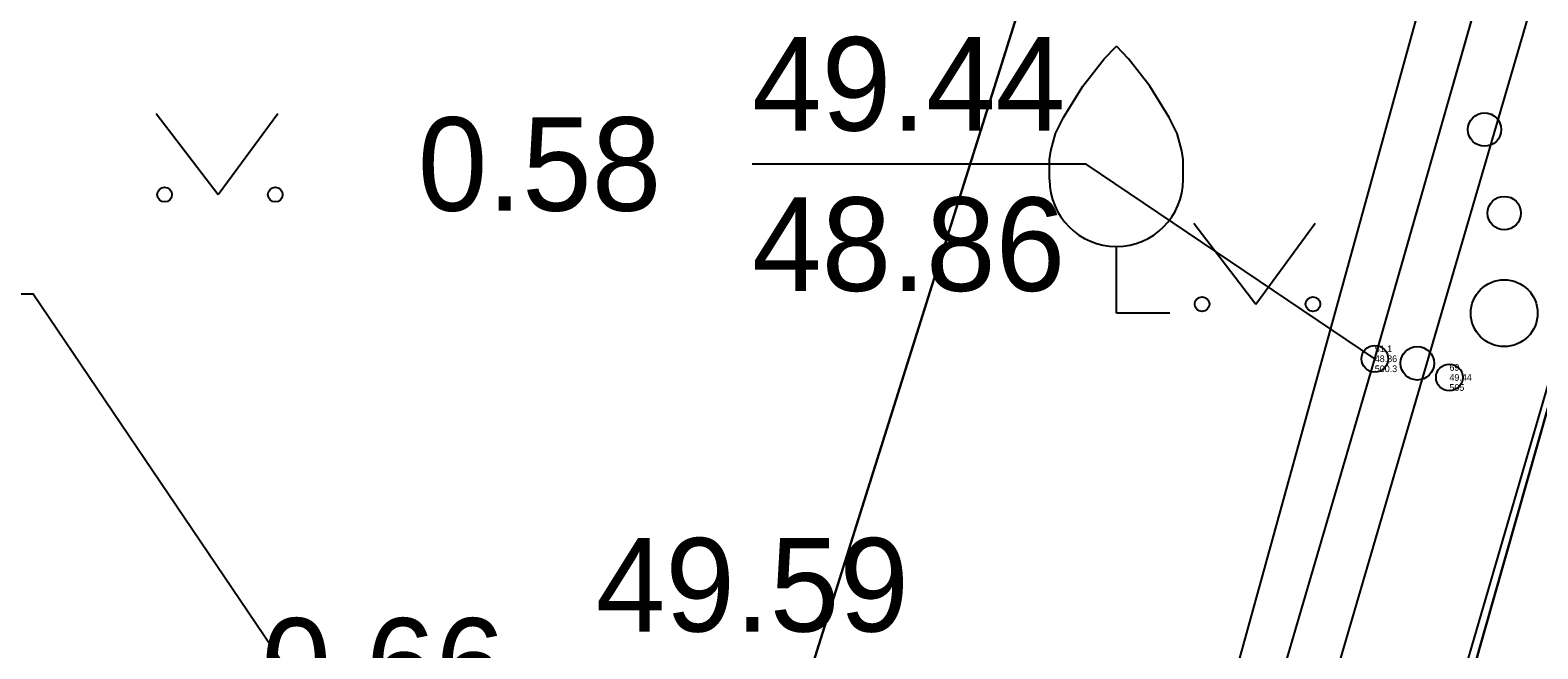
# Model space of a CAD drawing. Extents: x 643892 to 643987, y 6457607 to 6457747.
# Drawn here: x 643932.86 to 643944.13, y 6457677.86 to 6457682.49 of the extents above; entities that cross this region are included whole.
import ezdxf

# ---------------------------------------------------------------- set-up
doc = ezdxf.new("R2010")
doc.units = 0
for name, color, linetype in [('ABIJOONIS', 7, 'Continuous'), ('AED', 7, 'Continuous'), ('HALJASTUS', 7, 'Continuous'), ('KOORDPUNKT', 7, 'Continuous'), ('MOOTKOOD', 7, 'Continuous'), ('MOOTKORG-EH2000', 7, 'Continuous'), ('MOOTMPUNKT', 7, 'Continuous'), ('MOOTNR', 7, 'Continuous'), ('MOOTPIIR', 7, 'Continuous'), ('MPKAABEL', 7, 'Continuous'), ('PIIR', 7, 'Continuous'), ('PUU', 7, 'Continuous')]:
    doc.layers.add(name, color=color, linetype=linetype)

msp = doc.modelspace()

# ---------------------------------------------------------------- linework, layer by layer
at = {"layer": 'ABIJOONIS'}
msp.add_lwpolyline([(643913.262, 6457680.518), (643932.879, 6457680.518), (643939.846, 6457670.204)], dxfattribs=at)
at = {"layer": 'AED'}
msp.add_lwpolyline([(643950.369, 6457700.695), (643947.898, 6457692.153), (643945.122, 6457682.982), (643942.47, 6457673.87), (643940.467, 6457666.734)], dxfattribs=at)
at = {"layer": 'HALJASTUS'}
for p, q in [((643933.798, 6457681.869), (643934.262, 6457681.262)), ((643934.262, 6457681.262), (643934.707, 6457681.869)), ((643941.559, 6457681.049), (643942.022, 6457680.442)), ((643942.022, 6457680.442), (643942.468, 6457681.049))]:
    msp.add_line(p, q, dxfattribs=at)
for centre in [(643933.861, 6457681.262), (643934.689, 6457681.262), (643941.621, 6457680.442), (643942.45, 6457680.442)]:
    msp.add_circle(centre, 0.055, dxfattribs=at)
at = {"layer": 'KOORDPUNKT'}
msp.add_lwpolyline([(643942.913, 6457680.033), (643940.755, 6457681.491), (643938.255, 6457681.491)], dxfattribs=at)
at = {"layer": 'MOOTMPUNKT'}
for centre in [(643942.913, 6457680.033), (643943.471, 6457679.893)]:
    msp.add_circle(centre, 0.1, dxfattribs=at)
at = {"layer": 'MOOTPIIR'}
msp.add_lwpolyline([(643949.746, 6457699.542), (643948.337, 6457699.627), (643947.858, 6457698.706), (643945.295, 6457690.095), (643941.632, 6457676.816), (643939.904, 6457671.163), (643939.36, 6457670.299), (643939.022, 6457670.374), (643938.721, 6457671.257), (643937.876, 6457671.595), (643937.2, 6457671.369), (643936.88, 6457670.862), (643936.711, 6457670.299), (643936.88, 6457669.548), (643937.744, 6457669.097), (643938.721, 6457669.454), (643938.928, 6457669.604), (643939.547, 6457669.566), (643940.111, 6457669.923), (643941.858, 6457675.051), (643946.422, 6457690.677), (643948.394, 6457697.983), (643948.619, 6457698.838), (643949.793, 6457698.791)], close=True, dxfattribs=at)
at = {"layer": 'MPKAABEL'}
for points in [[(643937.887, 6457670.353), (643939.391, 6457669.915), (643939.928, 6457670.255), (643940.527, 6457672.082), (643941.583, 6457675.48), (643942.913, 6457680.033), (643946.762, 6457693.508), (643948.037, 6457698.012), (643948.312, 6457698.893), (643948.786, 6457699.263), (643949.568, 6457699.166)], [(643940.046, 6457670.616), (643940.527, 6457672.082), (643941.583, 6457675.48), (643942.913, 6457680.033), (643946.252, 6457691.723)]]:
    msp.add_lwpolyline(points, dxfattribs=at)
at = {"layer": 'PIIR'}
msp.add_lwpolyline([(643962.564, 6457743.953), (643962.06, 6457742.49), (643940.29, 6457665.88), (643933.9, 6457641.68), (643931.982, 6457631.313)], dxfattribs=at)
for points in [[(643955.58, 6457731.4), (643935.64, 6457667.99), (643940.29, 6457665.88), (643962.06, 6457742.49), (643935.15, 6457730.36)], [(643924.93, 6457670.96), (643935.64, 6457667.99), (643955.58, 6457731.4), (643935.15, 6457730.36), (643910.39, 6457718.88), (643915.11, 6457692.74), (643892.45, 6457682.56), (643902.35, 6457660.78)]]:
    msp.add_lwpolyline(points, close=True, dxfattribs=at)
at = {"layer": 'PUU'}
for p, q in [((643940.98, 6457680.374), (643940.98, 6457680.874)), ((643941.38, 6457680.374), (643940.98, 6457680.374))]:
    msp.add_line(p, q, dxfattribs=at)
for points in [[(643940.48, 6457681.374), (643940.48, 6457681.524), (643940.49, 6457681.589), (643940.525, 6457681.719), (643940.585, 6457681.839), (643940.73, 6457682.074), (643940.89, 6457682.279), (643940.98, 6457682.374)], [(643941.48, 6457681.374), (643941.48, 6457681.524), (643941.47, 6457681.589), (643941.435, 6457681.719), (643941.375, 6457681.839), (643941.23, 6457682.074), (643941.07, 6457682.279), (643940.98, 6457682.374)]]:
    msp.add_lwpolyline(points, dxfattribs=at)
for centre, radius in [((643943.734, 6457681.749), 0.125), ((643943.881, 6457681.124), 0.125), ((643943.881, 6457680.374), 0.25), ((643943.231, 6457679.999), 0.125)]:
    msp.add_circle(centre, radius, dxfattribs=at)
msp.add_arc((643940.98, 6457681.374), 0.5, 180, 0, dxfattribs=at)

# ---------------------------------------------------------------- texts
at = {"layer": 'KOORDPUNKT'}
for s, p in [('49.44', (643938.255, 6457681.741)), ('0.58', (643935.755, 6457681.141)), ('48.86', (643938.255, 6457680.541)), ('49.59', (643937.086, 6457677.991)), ('0.66', (643934.586, 6457677.391))]:
    msp.add_text(s, height=0.7, dxfattribs=at).set_placement(p)
at = {"layer": 'MOOTKOOD'}
for s, p in [('51.1', (643942.913, 6457680.083)), ('69', (643943.471, 6457679.943))]:
    msp.add_text(s, height=0.05, dxfattribs=at).set_placement(p)
at = {"layer": 'MOOTKORG-EH2000'}
for s, p in [('48.86', (643942.913, 6457680.008)), ('49.44', (643943.471, 6457679.868))]:
    msp.add_text(s, height=0.05, dxfattribs=at).set_placement(p)
at = {"layer": 'MOOTNR'}
for s, p in [('500.3', (643942.913, 6457679.933)), ('505', (643943.471, 6457679.793))]:
    msp.add_text(s, height=0.05, dxfattribs=at).set_placement(p)

doc.saveas('drawing.dxf')
